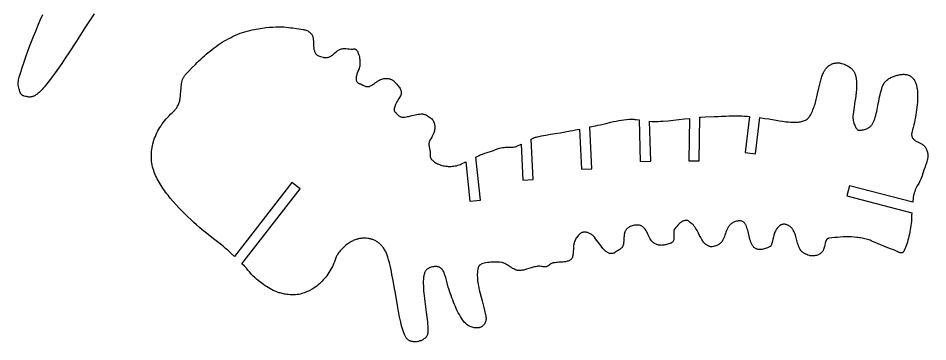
# Model space of a CAD drawing. Extents: x 0 to 377, y 0 to 143.
# Drawn here: x 130.8 to 261.8, y 1.3 to 48 of the extents above; entities that cross this region are included whole.
import ezdxf

# ---------------------------------------------------------------- set-up
doc = ezdxf.new("R2010")
doc.units = 0
doc.layers.get('0').update_dxf_attribs({"color": 1, "linetype": 'CONTINUOUS'})

msp = doc.modelspace()

# ---------------------------------------------------------------- linework, layer by layer
msp.add_lwpolyline([(141.71, 48.62), (140.39, 46.59), (139.17, 44.71), (138.06, 43), (137.54, 42.22), (137.05, 41.48), (136.58, 40.79), (136.13, 40.14), (135.7, 39.55), (135.3, 39.01), (135.11, 38.76), (134.92, 38.52), (134.74, 38.3), (134.56, 38.09), (134.39, 37.89), (134.22, 37.7), (134.06, 37.53), (133.91, 37.38), (133.79, 37.27), (133.67, 37.17), (133.56, 37.08), (133.45, 37), (133.35, 36.93), (133.24, 36.87), (133.14, 36.82), (133.05, 36.77), (132.95, 36.73), (132.86, 36.7), (132.77, 36.67), (132.69, 36.65), (132.6, 36.64), (132.52, 36.63), (132.44, 36.63), (132.37, 36.63), (132.23, 36.64), (132.09, 36.66), (131.97, 36.69), (131.86, 36.72), (131.66, 36.78), (131.58, 36.81), (131.5, 36.82), (131.47, 36.82), (131.44, 36.84), (131.4, 36.85), (131.37, 36.88), (131.33, 36.91), (131.3, 36.95), (131.23, 37.05), (131.16, 37.16), (131.09, 37.29), (131.02, 37.44), (130.96, 37.61), (130.91, 37.78), (130.86, 37.96), (130.83, 38.15), (130.8, 38.34), (130.79, 38.54), (130.79, 38.64), (130.79, 38.74), (130.8, 38.83), (130.81, 38.93), (130.83, 39.02), (130.85, 39.12), (130.94, 39.49), (131.06, 39.91), (131.2, 40.37), (131.35, 40.87), (131.53, 41.4), (131.73, 41.98), (131.95, 42.59), (132.19, 43.24), (132.44, 43.91), (132.72, 44.62), (133.01, 45.36), (133.31, 46.12), (133.64, 46.9), (133.97, 47.71), (134.33, 48.55)])
msp.add_lwpolyline([(153.19, 34.59), (153.28, 34.68), (153.37, 34.77), (153.46, 34.87), (153.54, 34.97), (153.61, 35.08), (153.68, 35.2), (153.75, 35.31), (153.81, 35.44), (153.87, 35.56), (153.92, 35.69), (153.97, 35.83), (154.01, 35.96), (154.05, 36.1), (154.08, 36.24), (154.11, 36.38), (154.13, 36.53), (154.15, 36.76), (154.17, 36.99), (154.21, 37.46), (154.24, 37.91), (154.26, 38.13), (154.28, 38.35), (154.32, 38.56), (154.35, 38.77), (154.4, 38.97), (154.46, 39.16), (154.5, 39.25), (154.54, 39.34), (154.58, 39.43), (154.63, 39.51), (154.68, 39.59), (154.73, 39.67), (154.79, 39.75), (154.85, 39.82), (155.32, 40.33), (155.8, 40.84), (156.3, 41.34), (156.55, 41.59), (156.81, 41.84), (157.07, 42.09), (157.33, 42.33), (157.6, 42.57), (157.87, 42.81), (158.14, 43.04), (158.42, 43.27), (158.71, 43.49), (158.99, 43.71), (159.28, 43.93), (159.58, 44.14), (159.88, 44.34), (160.18, 44.53), (160.49, 44.72), (160.8, 44.9), (161.11, 45.08), (161.43, 45.24), (161.76, 45.4), (162.08, 45.55), (162.41, 45.69), (162.75, 45.82), (163.09, 45.94), (163.43, 46.04), (163.78, 46.14), (164.14, 46.23), (164.46, 46.3), (164.77, 46.36), (165.07, 46.42), (165.37, 46.48), (165.65, 46.52), (165.93, 46.57), (166.2, 46.6), (166.46, 46.64), (166.96, 46.69), (167.43, 46.72), (167.87, 46.74), (168.29, 46.75), (168.68, 46.74), (169.05, 46.73), (169.39, 46.7), (169.72, 46.67), (170.02, 46.63), (170.31, 46.6), (170.84, 46.51), (171.19, 46.46), (171.52, 46.41), (171.82, 46.36), (171.96, 46.33), (172.1, 46.3), (172.23, 46.26), (172.36, 46.22), (172.48, 46.16), (172.59, 46.1), (172.7, 46.03), (172.81, 45.94), (172.9, 45.85), (173, 45.73), (173.06, 45.65), (173.11, 45.56), (173.15, 45.46), (173.19, 45.36), (173.22, 45.26), (173.24, 45.15), (173.26, 45.04), (173.28, 44.93), (173.3, 44.69), (173.31, 44.45), (173.32, 44.21), (173.33, 43.97), (173.34, 43.73), (173.36, 43.62), (173.38, 43.51), (173.4, 43.4), (173.43, 43.29), (173.46, 43.19), (173.5, 43.09), (173.55, 43), (173.6, 42.91), (173.67, 42.83), (173.74, 42.75), (173.83, 42.68), (173.92, 42.62), (174.03, 42.56), (174.15, 42.51), (174.32, 42.46), (174.49, 42.41), (174.68, 42.36), (174.77, 42.35), (174.86, 42.33), (174.96, 42.32), (175.06, 42.32), (175.15, 42.32), (175.25, 42.33), (175.34, 42.34), (175.44, 42.36), (175.53, 42.39), (175.63, 42.43), (175.73, 42.48), (175.83, 42.54), (175.92, 42.61), (176.02, 42.68), (176.21, 42.83), (176.4, 43), (176.59, 43.16), (176.68, 43.23), (176.78, 43.31), (176.88, 43.37), (176.98, 43.43), (177.09, 43.49), (177.19, 43.53), (177.32, 43.57), (177.45, 43.59), (177.57, 43.61), (177.7, 43.62), (177.83, 43.61), (177.96, 43.61), (178.21, 43.59), (178.46, 43.56), (178.7, 43.53), (178.81, 43.53), (178.92, 43.53), (179.03, 43.54), (179.13, 43.56), (179.17, 43.56), (179.22, 43.56), (179.26, 43.56), (179.3, 43.54), (179.34, 43.53), (179.38, 43.5), (179.43, 43.47), (179.47, 43.43), (179.51, 43.39), (179.54, 43.34), (179.62, 43.23), (179.69, 43.1), (179.75, 42.96), (179.81, 42.79), (179.87, 42.61), (179.91, 42.42), (179.95, 42.22), (179.98, 42.01), (179.99, 41.78), (180, 41.55), (180, 41.32), (179.99, 41.19), (179.97, 41.07), (179.94, 40.95), (179.9, 40.82), (179.86, 40.7), (179.81, 40.57), (179.71, 40.33), (179.61, 40.08), (179.57, 39.95), (179.53, 39.83), (179.49, 39.7), (179.47, 39.57), (179.45, 39.44), (179.44, 39.32), (179.44, 39.23), (179.45, 39.14), (179.47, 39.06), (179.49, 38.99), (179.52, 38.92), (179.55, 38.86), (179.59, 38.8), (179.63, 38.75), (179.68, 38.7), (179.72, 38.66), (179.77, 38.63), (179.82, 38.6), (179.87, 38.58), (179.92, 38.56), (179.96, 38.55), (180.01, 38.54), (180.06, 38.53), (180.12, 38.51), (180.19, 38.48), (180.26, 38.44), (180.41, 38.36), (180.58, 38.27), (180.67, 38.23), (180.76, 38.19), (180.85, 38.16), (180.95, 38.14), (181.05, 38.13), (181.15, 38.13), (181.25, 38.14), (181.31, 38.15), (181.36, 38.17), (181.44, 38.2), (181.53, 38.24), (181.61, 38.28), (181.69, 38.33), (181.86, 38.44), (182.03, 38.56), (182.19, 38.68), (182.36, 38.8), (182.54, 38.92), (182.63, 38.97), (182.72, 39.02), (182.86, 39.09), (183.01, 39.15), (183.16, 39.21), (183.31, 39.25), (183.45, 39.29), (183.6, 39.31), (183.75, 39.32), (183.9, 39.32), (184.05, 39.31), (184.19, 39.28), (184.27, 39.26), (184.34, 39.24), (184.41, 39.21), (184.48, 39.18), (184.55, 39.14), (184.63, 39.1), (184.7, 39.06), (184.77, 39.01), (184.84, 38.96), (184.91, 38.9), (184.97, 38.84), (185.04, 38.77), (185.23, 38.58), (185.32, 38.47), (185.42, 38.36), (185.52, 38.24), (185.61, 38.12), (185.69, 37.99), (185.77, 37.86), (185.83, 37.73), (185.89, 37.6), (185.91, 37.53), (185.92, 37.46), (185.94, 37.4), (185.95, 37.33), (185.95, 37.26), (185.95, 37.19), (185.94, 37.12), (185.93, 37.06), (185.91, 36.99), (185.89, 36.92), (185.86, 36.85), (185.82, 36.79), (185.61, 36.44), (185.41, 36.09), (185.31, 35.92), (185.21, 35.74), (185.13, 35.58), (185.06, 35.42), (185, 35.26), (184.95, 35.12), (184.92, 34.98), (184.91, 34.91), (184.9, 34.85), (184.9, 34.79), (184.91, 34.73), (184.92, 34.68), (184.94, 34.63), (184.96, 34.58), (184.99, 34.54), (185.03, 34.5), (185.07, 34.46), (185.15, 34.39), (185.22, 34.32), (185.37, 34.17), (185.44, 34.09), (185.51, 34.01), (185.58, 33.94), (185.67, 33.88), (185.72, 33.84), (185.79, 33.81), (185.86, 33.78), (185.93, 33.76), (186.01, 33.75), (186.09, 33.74), (186.17, 33.73), (186.25, 33.73), (186.44, 33.75), (186.63, 33.77), (186.83, 33.81), (187.04, 33.85), (187.48, 33.95), (187.93, 34.06), (188.16, 34.11), (188.38, 34.15), (188.61, 34.18), (188.83, 34.19), (188.93, 34.19), (189.02, 34.19), (189.12, 34.17), (189.21, 34.15), (189.3, 34.13), (189.39, 34.1), (189.48, 34.06), (189.56, 34.02), (189.72, 33.94), (189.88, 33.84), (190.03, 33.75), (190.16, 33.65), (190.27, 33.56), (190.36, 33.47), (190.45, 33.37), (190.52, 33.26), (190.59, 33.14), (190.64, 33.02), (190.69, 32.89), (190.72, 32.75), (190.75, 32.62), (190.77, 32.48), (190.77, 32.33), (190.77, 32.19), (190.76, 32.04), (190.74, 31.89), (190.71, 31.75), (190.67, 31.6), (190.64, 31.49), (190.6, 31.38), (190.55, 31.27), (190.5, 31.17), (190.39, 30.97), (190.28, 30.77), (190.18, 30.6), (190.08, 30.43), (190.01, 30.28), (189.98, 30.22), (189.96, 30.15), (189.94, 30.04), (189.93, 29.92), (189.92, 29.8), (189.93, 29.68), (189.94, 29.56), (189.96, 29.44), (190, 29.2), (190.05, 28.96), (190.1, 28.72), (190.11, 28.6), (190.12, 28.47), (190.12, 28.35), (190.12, 28.23), (190.12, 28.18), (190.12, 28.12), (190.12, 28.07), (190.13, 28.01), (190.16, 27.91), (190.21, 27.8), (190.26, 27.7), (190.34, 27.6), (190.42, 27.51), (190.52, 27.42), (190.62, 27.33), (190.74, 27.24), (190.87, 27.16), (191, 27.08), (191.15, 27.01), (191.3, 26.95), (191.46, 26.89), (191.63, 26.83), (191.8, 26.78), (191.98, 26.74), (192.16, 26.7), (192.34, 26.68), (192.53, 26.65), (192.72, 26.64), (192.92, 26.64), (193.11, 26.64), (193.31, 26.65), (193.5, 26.67), (193.7, 26.7), (193.89, 26.74), (194.08, 26.79), (194.27, 26.85), (194.45, 26.92), (194.63, 27), (195.24, 27.29), (195.83, 21.63), (197.33, 21.79), (196.68, 27.99), (196.97, 28.13), (197.14, 28.21), (197.3, 28.28), (197.47, 28.35), (197.64, 28.41), (197.96, 28.53), (198.29, 28.64), (198.92, 28.84), (199.23, 28.95), (199.53, 29.07), (199.66, 29.12), (199.79, 29.16), (199.92, 29.2), (200.04, 29.24), (200.29, 29.3), (200.52, 29.34), (200.75, 29.37), (200.97, 29.39), (201.18, 29.4), (201.38, 29.41), (201.75, 29.42), (201.92, 29.42), (202.08, 29.43), (202.23, 29.45), (202.36, 29.47), (202.49, 29.5), (202.55, 29.52), (202.6, 29.55), (203.2, 29.84), (203.46, 24.66), (204.96, 24.74), (204.67, 30.57), (205.03, 30.75), (205.1, 30.78), (205.16, 30.81), (205.27, 30.84), (205.38, 30.86), (205.52, 30.89), (205.82, 30.96), (206.13, 31.03), (206.44, 31.09), (206.76, 31.15), (207.42, 31.27), (208.1, 31.38), (208.81, 31.49), (209.53, 31.61), (210.28, 31.74), (210.66, 31.81), (211.04, 31.89), (211.6, 32.01), (211.89, 26.22), (213.39, 26.29), (213.09, 32.32), (213.89, 32.49), (214.26, 32.57), (214.63, 32.65), (215.38, 32.83), (216.14, 33.01), (216.52, 33.09), (216.89, 33.17), (217.27, 33.24), (217.64, 33.3), (218, 33.35), (218.37, 33.39), (218.72, 33.42), (218.9, 33.42), (219.07, 33.43), (219.25, 33.42), (219.42, 33.42), (219.59, 33.41), (219.75, 33.39), (220.18, 33.34), (220.35, 27.33), (221.86, 27.38), (221.69, 33.16), (221.7, 33.16), (222.01, 33.13), (222.18, 33.11), (222.4, 33.11), (222.66, 33.11), (222.95, 33.12), (223.26, 33.14), (223.61, 33.16), (224.35, 33.22), (225.13, 33.3), (225.93, 33.38), (226.71, 33.47), (227.43, 33.55), (227.34, 27.44), (228.84, 27.42), (228.94, 33.73), (229.07, 33.75), (229.68, 33.77), (231.01, 33.82), (231.57, 33.85), (232.01, 33.87), (232.74, 33.9), (233.18, 33.91), (233.64, 33.93), (234.1, 33.93), (234.56, 33.93), (234.96, 33.92), (235.35, 33.9), (235.73, 33.88), (236.09, 33.85), (235.44, 28.63), (236.93, 28.44), (237.58, 33.67), (238, 33.61), (238.3, 33.56), (238.87, 33.47), (240.18, 33.25), (240.41, 33.22), (240.83, 33.15), (241.09, 33.11), (241.38, 33.07), (241.68, 33.04), (241.99, 33.01), (242.31, 33), (242.48, 33), (242.64, 33), (242.8, 33), (242.96, 33.01), (243.12, 33.03), (243.28, 33.05), (243.43, 33.07), (243.58, 33.1), (243.73, 33.14), (243.87, 33.19), (244, 33.24), (244.13, 33.3), (244.25, 33.37), (244.37, 33.44), (244.47, 33.53), (244.57, 33.62), (244.66, 33.73), (244.74, 33.84), (244.85, 34.03), (244.95, 34.22), (245.05, 34.41), (245.14, 34.61), (245.22, 34.81), (245.3, 35.01), (245.38, 35.21), (245.45, 35.42), (245.52, 35.63), (245.58, 35.84), (245.69, 36.26), (245.8, 36.68), (245.89, 37.09), (246.07, 37.91), (246.15, 38.31), (246.24, 38.69), (246.34, 39.06), (246.39, 39.24), (246.44, 39.41), (246.49, 39.58), (246.55, 39.74), (246.61, 39.9), (246.68, 40.05), (246.73, 40.16), (246.79, 40.27), (246.85, 40.37), (246.91, 40.47), (246.97, 40.57), (247.04, 40.66), (247.11, 40.74), (247.18, 40.83), (247.25, 40.9), (247.33, 40.98), (247.4, 41.05), (247.48, 41.11), (247.56, 41.18), (247.65, 41.23), (247.73, 41.28), (247.82, 41.33), (247.9, 41.38), (247.99, 41.42), (248.08, 41.45), (248.17, 41.48), (248.27, 41.51), (248.36, 41.53), (248.46, 41.54), (248.55, 41.56), (248.65, 41.56), (248.75, 41.57), (248.85, 41.57), (248.95, 41.56), (249.05, 41.55), (249.15, 41.53), (249.25, 41.51), (249.35, 41.49), (249.55, 41.43), (249.74, 41.36), (249.93, 41.28), (250.11, 41.2), (250.28, 41.1), (250.44, 41), (250.59, 40.89), (250.74, 40.76), (250.8, 40.7), (250.87, 40.63), (250.93, 40.56), (250.99, 40.48), (251.04, 40.41), (251.09, 40.33), (251.14, 40.25), (251.19, 40.16), (251.23, 40.07), (251.27, 39.98), (251.31, 39.89), (251.34, 39.79), (251.37, 39.69), (251.39, 39.59), (251.41, 39.49), (251.43, 39.38), (251.46, 39.18), (251.48, 38.98), (251.49, 38.78), (251.49, 38.57), (251.49, 38.36), (251.49, 38.15), (251.48, 37.94), (251.47, 37.72), (251.43, 37.29), (251.39, 36.86), (251.33, 36.43), (251.27, 36.01), (251.14, 35.21), (251.09, 34.84), (251.04, 34.49), (251, 34.17), (250.98, 33.89), (250.97, 33.76), (250.97, 33.64), (250.98, 33.53), (250.99, 33.43), (251.02, 33.23), (251.07, 33.04), (251.12, 32.87), (251.17, 32.71), (251.23, 32.57), (251.29, 32.44), (251.35, 32.32), (251.41, 32.21), (251.47, 32.12), (251.53, 32.04), (251.59, 31.98), (251.64, 31.93), (251.69, 31.89), (251.73, 31.86), (251.76, 31.85), (251.78, 31.84), (251.88, 31.85), (252.07, 31.86), (252.19, 31.87), (252.33, 31.89), (252.48, 31.91), (252.63, 31.95), (252.79, 32), (252.96, 32.06), (253.04, 32.1), (253.12, 32.14), (253.2, 32.18), (253.29, 32.24), (253.36, 32.29), (253.44, 32.35), (253.52, 32.42), (253.59, 32.49), (253.66, 32.57), (253.73, 32.66), (253.79, 32.75), (253.85, 32.85), (253.9, 32.94), (253.95, 33.04), (254, 33.15), (254.04, 33.26), (254.13, 33.49), (254.2, 33.73), (254.27, 33.99), (254.34, 34.26), (254.4, 34.54), (254.46, 34.83), (254.57, 35.43), (254.69, 36.04), (254.75, 36.34), (254.82, 36.65), (254.89, 36.95), (254.96, 37.25), (255.04, 37.53), (255.12, 37.8), (255.16, 37.94), (255.2, 38.07), (255.25, 38.2), (255.3, 38.32), (255.36, 38.44), (255.42, 38.56), (255.49, 38.67), (255.57, 38.78), (255.66, 38.89), (255.76, 38.99), (255.87, 39.08), (255.99, 39.17), (256.1, 39.24), (256.21, 39.31), (256.33, 39.37), (256.44, 39.44), (256.56, 39.49), (256.68, 39.55), (256.81, 39.6), (256.94, 39.65), (257.07, 39.7), (257.2, 39.74), (257.34, 39.77), (257.48, 39.81), (257.62, 39.84), (257.76, 39.86), (257.91, 39.88), (258.06, 39.9), (258.2, 39.91), (258.34, 39.91), (258.47, 39.9), (258.59, 39.89), (258.71, 39.87), (258.83, 39.84), (258.94, 39.81), (259.04, 39.77), (259.14, 39.72), (259.23, 39.67), (259.32, 39.61), (259.41, 39.55), (259.49, 39.47), (259.57, 39.4), (259.64, 39.32), (259.71, 39.23), (259.77, 39.14), (259.83, 39.04), (259.89, 38.94), (259.94, 38.83), (259.99, 38.71), (260.03, 38.6), (260.07, 38.48), (260.11, 38.35), (260.14, 38.22), (260.17, 38.09), (260.2, 37.95), (260.22, 37.81), (260.26, 37.52), (260.28, 37.21), (260.29, 36.9), (260.29, 36.57), (260.28, 36.23), (260.26, 35.89), (260.23, 35.53), (260.19, 35.18), (260.15, 34.81), (260.1, 34.45), (260.04, 34.08), (259.97, 33.71), (259.9, 33.34), (259.82, 32.97), (259.74, 32.61), (259.66, 32.25), (259.57, 31.89), (259.48, 31.54), (259.45, 31.41), (259.43, 31.29), (259.43, 31.17), (259.44, 31.07), (259.46, 30.97), (259.49, 30.88), (259.52, 30.79), (259.57, 30.72), (259.63, 30.64), (259.69, 30.57), (259.76, 30.51), (259.83, 30.45), (259.91, 30.39), (260, 30.34), (260.18, 30.23), (260.37, 30.13), (260.57, 30.03), (260.76, 29.93), (260.86, 29.88), (260.95, 29.82), (261.04, 29.76), (261.13, 29.69), (261.21, 29.62), (261.29, 29.55), (261.36, 29.47), (261.42, 29.38), (261.48, 29.29), (261.53, 29.19), (261.59, 29.06), (261.63, 28.94), (261.67, 28.82), (261.7, 28.69), (261.73, 28.57), (261.74, 28.46), (261.75, 28.34), (261.76, 28.22), (261.76, 28.11), (261.75, 27.99), (261.74, 27.88), (261.72, 27.77), (261.7, 27.66), (261.68, 27.55), (261.62, 27.33), (261.55, 27.11), (261.48, 26.89), (261.31, 26.45), (261.23, 26.22), (261.15, 26), (261.07, 25.77), (261, 25.53), (260.97, 25.4), (260.93, 25.27), (260.85, 25.03), (260.76, 24.8), (260.66, 24.59), (260.56, 24.39), (260.45, 24.19), (260.24, 23.81), (260.14, 23.63), (260.05, 23.44), (259.95, 23.24), (259.87, 23.04), (259.8, 22.83), (259.77, 22.72), (259.74, 22.6), (259.71, 22.48), (259.69, 22.36), (259.67, 22.24), (259.66, 22.11), (259.6, 21.48), (250.5, 23.83), (250.12, 22.37), (259.46, 19.96), (259.42, 19.53), (259.41, 19.35), (259.41, 19.12), (259.4, 18.88), (259.4, 18.78), (259.39, 18.69), (259.31, 18.1), (259.21, 17.5), (259.16, 17.2), (259.1, 16.89), (259.04, 16.59), (258.97, 16.29), (258.9, 16), (258.82, 15.72), (258.74, 15.45), (258.66, 15.2), (258.56, 14.95), (258.46, 14.73), (258.36, 14.52), (258.3, 14.42), (258.24, 14.33), (258.22, 14.3), (258.19, 14.27), (258.16, 14.24), (258.13, 14.22), (258.1, 14.2), (258.07, 14.18), (258.01, 14.17), (257.93, 14.16), (257.86, 14.17), (257.78, 14.18), (257.7, 14.21), (257.62, 14.24), (257.53, 14.28), (257.34, 14.37), (257.15, 14.46), (257.05, 14.5), (256.95, 14.54), (256.23, 14.82), (255.44, 15.14), (254.62, 15.48), (254.2, 15.65), (253.79, 15.83), (253.62, 15.91), (253.44, 15.98), (253.26, 16.04), (253.07, 16.1), (252.89, 16.15), (252.7, 16.2), (252.51, 16.25), (252.32, 16.29), (252.13, 16.32), (251.94, 16.35), (251.74, 16.38), (251.55, 16.4), (251.15, 16.44), (250.75, 16.46), (250.35, 16.47), (249.95, 16.47), (249.55, 16.46), (249.15, 16.43), (248.75, 16.4), (248.35, 16.37), (247.96, 16.33), (247.57, 16.28), (247.5, 16.27), (247.44, 16.25), (247.38, 16.23), (247.33, 16.2), (247.28, 16.17), (247.24, 16.13), (247.2, 16.09), (247.16, 16.04), (247.13, 15.99), (247.1, 15.94), (247.05, 15.82), (247.01, 15.69), (246.98, 15.55), (246.91, 15.26), (246.88, 15.11), (246.84, 14.95), (246.79, 14.8), (246.74, 14.65), (246.7, 14.58), (246.67, 14.51), (246.63, 14.44), (246.58, 14.37), (246.53, 14.31), (246.48, 14.25), (246.43, 14.2), (246.37, 14.15), (246.31, 14.1), (246.25, 14.05), (246.13, 13.97), (246, 13.91), (245.86, 13.85), (245.72, 13.81), (245.58, 13.78), (245.44, 13.75), (245.31, 13.74), (245.18, 13.73), (245.05, 13.73), (244.94, 13.74), (244.84, 13.75), (244.74, 13.77), (244.67, 13.79), (244.5, 13.86), (244.33, 13.92), (244.16, 14), (244, 14.08), (243.93, 14.12), (243.85, 14.17), (243.78, 14.22), (243.71, 14.27), (243.65, 14.33), (243.59, 14.39), (243.53, 14.45), (243.48, 14.52), (243.38, 14.68), (243.29, 14.85), (243.21, 15.02), (243.14, 15.2), (243.07, 15.39), (243.01, 15.58), (242.9, 15.96), (242.8, 16.34), (242.69, 16.71), (242.64, 16.88), (242.58, 17.05), (242.51, 17.21), (242.44, 17.36), (242.37, 17.48), (242.29, 17.59), (242.21, 17.69), (242.12, 17.79), (242.03, 17.87), (241.94, 17.95), (241.85, 18.02), (241.75, 18.08), (241.65, 18.14), (241.56, 18.18), (241.46, 18.22), (241.37, 18.25), (241.28, 18.27), (241.19, 18.29), (241.11, 18.29), (241.03, 18.29), (240.95, 18.29), (240.88, 18.28), (240.81, 18.26), (240.74, 18.24), (240.68, 18.22), (240.62, 18.2), (240.56, 18.17), (240.5, 18.14), (240.39, 18.07), (240.29, 17.98), (240.19, 17.89), (240.1, 17.78), (240.02, 17.67), (239.95, 17.55), (239.88, 17.42), (239.81, 17.29), (239.75, 17.15), (239.7, 17.01), (239.65, 16.87), (239.61, 16.73), (239.52, 16.44), (239.45, 16.16), (239.33, 15.66), (239.27, 15.44), (239.25, 15.35), (239.22, 15.27), (239.18, 15.2), (239.15, 15.15), (239.11, 15.11), (239.08, 15.08), (238.88, 14.99), (238.69, 14.91), (238.51, 14.84), (238.34, 14.78), (238.19, 14.73), (238.05, 14.7), (237.91, 14.67), (237.78, 14.66), (237.65, 14.65), (237.54, 14.65), (237.43, 14.65), (237.32, 14.67), (237.22, 14.69), (237.13, 14.72), (237.04, 14.76), (236.96, 14.8), (236.88, 14.85), (236.8, 14.9), (236.73, 14.96), (236.67, 15.03), (236.61, 15.1), (236.55, 15.17), (236.5, 15.25), (236.45, 15.34), (236.4, 15.42), (236.36, 15.51), (236.28, 15.71), (236.21, 15.91), (236.14, 16.12), (236.09, 16.34), (236.03, 16.56), (235.93, 17.01), (235.88, 17.23), (235.83, 17.44), (235.77, 17.65), (235.71, 17.84), (235.64, 18.03), (235.6, 18.12), (235.55, 18.2), (235.51, 18.28), (235.46, 18.35), (235.41, 18.42), (235.35, 18.49), (235.3, 18.55), (235.23, 18.6), (235.17, 18.65), (235.1, 18.69), (235.02, 18.72), (234.94, 18.75), (234.85, 18.77), (234.76, 18.79), (234.67, 18.79), (234.57, 18.79), (234.46, 18.78), (234.34, 18.76), (234.2, 18.73), (234.06, 18.69), (233.93, 18.64), (233.81, 18.59), (233.69, 18.53), (233.59, 18.47), (233.49, 18.4), (233.4, 18.32), (233.31, 18.24), (233.24, 18.16), (233.16, 18.07), (233.09, 17.98), (233.03, 17.89), (232.97, 17.79), (232.92, 17.69), (232.87, 17.59), (232.77, 17.38), (232.69, 17.17), (232.62, 16.96), (232.54, 16.74), (232.47, 16.53), (232.39, 16.33), (232.31, 16.14), (232.26, 16.04), (232.21, 15.95), (232.14, 15.83), (232.05, 15.72), (231.96, 15.62), (231.87, 15.53), (231.77, 15.45), (231.67, 15.38), (231.57, 15.32), (231.46, 15.27), (231.36, 15.22), (231.26, 15.18), (231.16, 15.15), (231.06, 15.12), (230.88, 15.08), (230.72, 15.05), (230.68, 15.04), (230.63, 15.04), (230.57, 15.05), (230.51, 15.05), (230.45, 15.06), (230.38, 15.08), (230.3, 15.1), (230.23, 15.13), (230.14, 15.17), (230.06, 15.21), (229.98, 15.26), (229.89, 15.32), (229.8, 15.39), (229.71, 15.46), (229.62, 15.54), (229.54, 15.64), (229.45, 15.73), (229.38, 15.84), (229.3, 15.96), (229.22, 16.09), (229.06, 16.38), (228.9, 16.69), (228.73, 17.03), (228.54, 17.38), (228.43, 17.55), (228.33, 17.73), (228.21, 17.91), (228.09, 18.09), (228.02, 18.17), (227.95, 18.25), (227.87, 18.31), (227.79, 18.38), (227.6, 18.52), (227.5, 18.61), (227.4, 18.7), (227.36, 18.74), (227.31, 18.77), (227.27, 18.8), (227.22, 18.82), (227.17, 18.84), (227.11, 18.85), (227.06, 18.86), (227, 18.86), (226.94, 18.86), (226.88, 18.86), (226.82, 18.85), (226.75, 18.83), (226.69, 18.81), (226.62, 18.79), (226.48, 18.73), (226.34, 18.65), (226.19, 18.55), (226.05, 18.44), (225.9, 18.31), (225.75, 18.16), (225.6, 17.99), (225.46, 17.81), (225.31, 17.62), (225.28, 17.57), (225.26, 17.53), (225.22, 17.43), (225.19, 17.33), (225.18, 17.22), (225.17, 17.11), (225.17, 16.99), (225.18, 16.75), (225.19, 16.51), (225.19, 16.39), (225.19, 16.27), (225.18, 16.16), (225.17, 16.05), (225.14, 15.94), (225.1, 15.85), (225.07, 15.79), (225.03, 15.74), (224.98, 15.7), (224.92, 15.66), (224.86, 15.62), (224.79, 15.59), (224.72, 15.56), (224.64, 15.53), (224.48, 15.48), (224.31, 15.44), (224.15, 15.4), (224, 15.35), (223.88, 15.32), (223.76, 15.29), (223.64, 15.27), (223.52, 15.26), (223.39, 15.25), (223.26, 15.26), (223.13, 15.27), (223, 15.29), (222.88, 15.32), (222.75, 15.36), (222.63, 15.41), (222.51, 15.47), (222.39, 15.54), (222.28, 15.62), (222.17, 15.71), (222.07, 15.81), (221.97, 15.92), (221.88, 16.05), (221.8, 16.18), (221.72, 16.31), (221.65, 16.46), (221.57, 16.6), (221.43, 16.89), (221.29, 17.18), (221.22, 17.32), (221.15, 17.45), (221.07, 17.57), (220.98, 17.68), (220.89, 17.79), (220.79, 17.88), (220.69, 17.95), (220.59, 18.02), (220.48, 18.07), (220.38, 18.11), (220.27, 18.14), (220.15, 18.16), (220.04, 18.17), (219.93, 18.18), (219.83, 18.18), (219.72, 18.18), (219.62, 18.17), (219.52, 18.15), (219.35, 18.12), (219.2, 18.08), (219.05, 18.03), (218.9, 17.96), (218.82, 17.92), (218.74, 17.88), (218.67, 17.83), (218.6, 17.78), (218.52, 17.72), (218.46, 17.66), (218.39, 17.6), (218.33, 17.53), (218.28, 17.45), (218.23, 17.37), (218.18, 17.29), (218.15, 17.2), (218.11, 17.08), (218.08, 16.95), (218.05, 16.82), (218.03, 16.68), (218.02, 16.54), (218.01, 16.4), (217.99, 16.12), (217.97, 15.83), (217.96, 15.69), (217.94, 15.56), (217.92, 15.42), (217.89, 15.29), (217.85, 15.17), (217.8, 15.05), (217.77, 14.99), (217.73, 14.93), (217.68, 14.88), (217.63, 14.83), (217.58, 14.79), (217.52, 14.74), (217.4, 14.67), (217.16, 14.53), (217.05, 14.47), (217, 14.43), (216.95, 14.4), (216.83, 14.3), (216.71, 14.22), (216.6, 14.15), (216.48, 14.11), (216.37, 14.07), (216.26, 14.06), (216.15, 14.06), (216.04, 14.07), (215.93, 14.09), (215.83, 14.13), (215.73, 14.18), (215.62, 14.23), (215.52, 14.3), (215.42, 14.38), (215.32, 14.46), (215.23, 14.55), (215.13, 14.65), (215.03, 14.76), (214.84, 14.98), (214.66, 15.22), (214.47, 15.47), (214.11, 15.97), (213.93, 16.21), (213.75, 16.43), (213.66, 16.53), (213.56, 16.62), (213.47, 16.71), (213.37, 16.78), (213.27, 16.85), (213.16, 16.92), (213.06, 16.97), (212.96, 17.02), (212.85, 17.06), (212.75, 17.09), (212.65, 17.12), (212.55, 17.14), (212.45, 17.15), (212.36, 17.16), (212.27, 17.16), (212.18, 17.15), (212.13, 17.14), (212.07, 17.13), (211.96, 17.09), (211.85, 17.04), (211.74, 16.97), (211.64, 16.9), (211.54, 16.81), (211.44, 16.71), (211.35, 16.6), (211.26, 16.48), (211.18, 16.36), (211.1, 16.23), (211.03, 16.09), (210.97, 15.94), (210.91, 15.79), (210.85, 15.64), (210.81, 15.48), (210.78, 15.35), (210.76, 15.22), (210.74, 15.09), (210.73, 14.96), (210.72, 14.68), (210.71, 14.42), (210.7, 14.15), (210.69, 14.02), (210.67, 13.9), (210.65, 13.77), (210.62, 13.65), (210.58, 13.54), (210.54, 13.43), (210.5, 13.36), (210.46, 13.3), (210.41, 13.24), (210.35, 13.19), (210.29, 13.15), (210.23, 13.11), (210.17, 13.07), (210.1, 13.04), (209.96, 12.99), (209.83, 12.96), (209.58, 12.9), (209.4, 12.87), (209.21, 12.84), (209.02, 12.83), (208.83, 12.82), (208.64, 12.81), (208.45, 12.8), (208.26, 12.78), (208.07, 12.75), (208.03, 12.74), (207.98, 12.74), (207.89, 12.74), (207.8, 12.74), (207.76, 12.73), (207.72, 12.71), (207.59, 12.65), (207.47, 12.57), (207.24, 12.4), (207.13, 12.32), (207.02, 12.25), (206.96, 12.23), (206.91, 12.2), (206.86, 12.18), (206.8, 12.17), (206.73, 12.16), (206.66, 12.16), (206.58, 12.16), (206.51, 12.16), (206.36, 12.18), (206.21, 12.2), (206.07, 12.22), (205.92, 12.24), (205.84, 12.25), (205.76, 12.25), (205.69, 12.25), (205.61, 12.24), (205.45, 12.21), (205.28, 12.18), (205.12, 12.14), (204.96, 12.1), (204.63, 12), (204.31, 11.9), (204, 11.81), (203.84, 11.76), (203.68, 11.72), (203.53, 11.69), (203.37, 11.66), (203.22, 11.64), (203.07, 11.62), (202.97, 11.62), (202.87, 11.62), (202.78, 11.63), (202.68, 11.65), (202.59, 11.67), (202.5, 11.7), (202.41, 11.73), (202.32, 11.77), (202.15, 11.85), (201.97, 11.94), (201.81, 12.04), (201.64, 12.15), (201.33, 12.36), (201.17, 12.46), (201.02, 12.55), (200.87, 12.64), (200.72, 12.7), (200.64, 12.73), (200.57, 12.75), (200.49, 12.77), (200.42, 12.78), (200.08, 12.81), (199.75, 12.83), (199.43, 12.84), (199.13, 12.84), (198.85, 12.83), (198.58, 12.8), (198.34, 12.77), (198.11, 12.73), (197.9, 12.69), (197.71, 12.63), (197.55, 12.57), (197.47, 12.53), (197.4, 12.5), (197.34, 12.46), (197.28, 12.42), (197.23, 12.38), (197.18, 12.33), (197.14, 12.29), (197.11, 12.25), (197.08, 12.2), (197.06, 12.15), (197.03, 12.06), (197, 11.96), (196.98, 11.87), (196.96, 11.77), (196.92, 11.56), (196.9, 11.34), (196.89, 11.12), (196.89, 10.88), (196.9, 10.65), (196.92, 10.4), (196.94, 10.15), (196.98, 9.9), (197.02, 9.64), (197.07, 9.38), (197.12, 9.11), (197.18, 8.85), (197.3, 8.32), (197.43, 7.8), (197.57, 7.28), (197.84, 6.31), (197.95, 5.86), (198.04, 5.45), (198.08, 5.27), (198.11, 5.09), (198.14, 4.92), (198.15, 4.77), (198.15, 4.69), (198.15, 4.62), (198.14, 4.49), (198.12, 4.36), (198.08, 4.23), (198.03, 4.12), (197.97, 4.01), (197.91, 3.91), (197.83, 3.81), (197.76, 3.73), (197.67, 3.65), (197.59, 3.58), (197.5, 3.52), (197.41, 3.47), (197.32, 3.43), (197.23, 3.4), (197.14, 3.38), (197.01, 3.36), (196.88, 3.35), (196.74, 3.35), (196.6, 3.35), (196.45, 3.37), (196.31, 3.4), (196.16, 3.44), (196.02, 3.49), (195.87, 3.55), (195.73, 3.62), (195.59, 3.7), (195.45, 3.8), (195.32, 3.9), (195.19, 4.02), (195.06, 4.15), (194.94, 4.3), (194.78, 4.52), (194.62, 4.75), (194.46, 5), (194.31, 5.27), (194.16, 5.54), (194.01, 5.83), (193.87, 6.13), (193.73, 6.43), (193.6, 6.75), (193.47, 7.06), (193.35, 7.38), (193.22, 7.71), (193.11, 8.04), (193, 8.36), (192.78, 9.01), (192.72, 9.22), (192.66, 9.43), (192.55, 9.83), (192.45, 10.23), (192.35, 10.6), (192.3, 10.78), (192.24, 10.96), (192.18, 11.12), (192.12, 11.28), (192.05, 11.43), (191.98, 11.56), (191.9, 11.69), (191.82, 11.8), (191.76, 11.87), (191.7, 11.92), (191.64, 11.97), (191.58, 12.02), (191.51, 12.06), (191.45, 12.09), (191.38, 12.12), (191.31, 12.15), (191.24, 12.17), (191.17, 12.18), (191.09, 12.19), (191.02, 12.2), (190.87, 12.21), (190.72, 12.2), (190.57, 12.18), (190.42, 12.14), (190.27, 12.1), (190.13, 12.05), (190, 12), (189.88, 11.94), (189.76, 11.88), (189.66, 11.81), (189.6, 11.76), (189.53, 11.7), (189.48, 11.63), (189.43, 11.55), (189.38, 11.47), (189.34, 11.38), (189.3, 11.28), (189.27, 11.17), (189.24, 11.06), (189.21, 10.94), (189.19, 10.81), (189.17, 10.68), (189.15, 10.54), (189.14, 10.39), (189.12, 10.09), (189.12, 9.77), (189.13, 9.43), (189.14, 9.08), (189.17, 8.71), (189.2, 8.34), (189.24, 7.96), (189.28, 7.57), (189.33, 7.18), (189.43, 6.4), (189.53, 5.64), (189.63, 4.9), (189.71, 4.22), (189.74, 3.91), (189.76, 3.61), (189.78, 3.33), (189.79, 3.08), (189.79, 2.85), (189.77, 2.66), (189.76, 2.57), (189.74, 2.49), (189.73, 2.42), (189.7, 2.35), (189.66, 2.27), (189.62, 2.19), (189.57, 2.11), (189.51, 2.03), (189.44, 1.96), (189.37, 1.89), (189.29, 1.82), (189.21, 1.76), (189.12, 1.7), (189.03, 1.65), (188.94, 1.6), (188.84, 1.55), (188.74, 1.51), (188.64, 1.47), (188.53, 1.44), (188.42, 1.41), (188.32, 1.39), (188.21, 1.37), (188.1, 1.36), (187.99, 1.35), (187.88, 1.35), (187.77, 1.35), (187.66, 1.36), (187.56, 1.38), (187.45, 1.4), (187.35, 1.43), (187.25, 1.46), (187.16, 1.5), (187.07, 1.55), (186.98, 1.61), (186.89, 1.67), (186.82, 1.74), (186.76, 1.8), (186.7, 1.87), (186.65, 1.94), (186.6, 2.02), (186.55, 2.11), (186.49, 2.21), (186.4, 2.42), (186.3, 2.66), (186.21, 2.92), (186.12, 3.21), (186.03, 3.51), (185.95, 3.84), (185.87, 4.19), (185.79, 4.55), (185.71, 4.93), (185.55, 5.74), (185.4, 6.58), (185.1, 8.36), (184.94, 9.27), (184.78, 10.17), (184.61, 11.06), (184.52, 11.5), (184.43, 11.93), (184.33, 12.35), (184.24, 12.75), (184.13, 13.15), (184.03, 13.53), (183.98, 13.68), (183.93, 13.84), (183.87, 13.98), (183.81, 14.13), (183.75, 14.27), (183.68, 14.4), (183.62, 14.53), (183.55, 14.65), (183.47, 14.77), (183.39, 14.88), (183.31, 14.99), (183.23, 15.1), (183.15, 15.2), (183.06, 15.29), (182.97, 15.38), (182.88, 15.47), (182.78, 15.55), (182.69, 15.63), (182.59, 15.7), (182.49, 15.77), (182.38, 15.83), (182.28, 15.89), (182.17, 15.94), (182.06, 15.99), (181.95, 16.04), (181.84, 16.08), (181.73, 16.12), (181.61, 16.15), (181.5, 16.18), (181.38, 16.21), (181.26, 16.23), (181.14, 16.25), (180.91, 16.27), (180.67, 16.28), (180.55, 16.28), (180.43, 16.28), (180.31, 16.27), (180.19, 16.26), (180.06, 16.24), (179.94, 16.22), (179.81, 16.19), (179.68, 16.16), (179.56, 16.13), (179.43, 16.09), (179.3, 16.04), (179.17, 15.99), (179.04, 15.93), (178.91, 15.87), (178.78, 15.8), (178.64, 15.73), (178.51, 15.65), (178.38, 15.56), (178.24, 15.47), (178.11, 15.37), (177.97, 15.26), (177.84, 15.15), (177.7, 15.03), (177.57, 14.9), (177.43, 14.77), (177.3, 14.63), (177.16, 14.48), (177.03, 14.32), (176.92, 14.19), (176.83, 14.05), (176.74, 13.91), (176.66, 13.77), (176.59, 13.62), (176.53, 13.47), (176.47, 13.33), (176.41, 13.18), (176.31, 12.89), (176.21, 12.6), (176.15, 12.46), (176.09, 12.32), (176.03, 12.19), (175.96, 12.06), (175.82, 11.81), (175.67, 11.56), (175.52, 11.33), (175.37, 11.1), (175.22, 10.88), (175.06, 10.67), (174.89, 10.46), (174.72, 10.26), (174.55, 10.07), (174.36, 9.88), (174.17, 9.71), (173.98, 9.54), (173.77, 9.38), (173.56, 9.23), (173.34, 9.08), (173.11, 8.94), (172.76, 8.76), (172.58, 8.67), (172.4, 8.58), (172.21, 8.5), (172.02, 8.42), (171.82, 8.35), (171.61, 8.29), (171.4, 8.23), (171.18, 8.19), (170.95, 8.15), (170.71, 8.12), (170.46, 8.11), (170.2, 8.11), (169.94, 8.12), (169.66, 8.15), (169.48, 8.17), (169.3, 8.2), (169.13, 8.23), (168.97, 8.26), (168.8, 8.3), (168.64, 8.34), (168.49, 8.39), (168.34, 8.43), (168.05, 8.53), (167.77, 8.64), (167.5, 8.76), (167.25, 8.89), (167.01, 9.02), (166.78, 9.16), (166.55, 9.3), (166.34, 9.44), (166.13, 9.59), (165.93, 9.74), (165.54, 10.02), (165.32, 10.19), (165.12, 10.36), (164.94, 10.51), (164.79, 10.65), (164.64, 10.8), (164.51, 10.93), (164.4, 11.06), (164.29, 11.19), (164.08, 11.44), (163.87, 11.7), (163.76, 11.83), (163.64, 11.96), (163.52, 12.09), (163.38, 12.24), (163.01, 12.59), (171.38, 23.4), (170.19, 24.32), (161.93, 13.65), (161.92, 13.66), (161.46, 14.1), (161.22, 14.34), (160.95, 14.57), (160.66, 14.82), (160.34, 15.08), (159.66, 15.62), (158.91, 16.19), (158.12, 16.82), (157.72, 17.14), (157.3, 17.48), (156.89, 17.83), (156.47, 18.2), (156.06, 18.57), (155.64, 18.96), (155.21, 19.38), (154.78, 19.81), (154.36, 20.24), (153.94, 20.67), (153.53, 21.11), (153.12, 21.56), (152.74, 22.01), (152.55, 22.24), (152.36, 22.47), (152.18, 22.7), (152.01, 22.93), (151.84, 23.16), (151.67, 23.39), (151.51, 23.63), (151.36, 23.86), (151.21, 24.1), (151.07, 24.34), (150.94, 24.58), (150.81, 24.82), (150.7, 25.06), (150.58, 25.3), (150.48, 25.54), (150.39, 25.79), (150.3, 26.03), (150.23, 26.28), (150.15, 26.56), (150.09, 26.84), (150.04, 27.12), (150, 27.4), (149.97, 27.67), (149.96, 27.95), (149.96, 28.23), (149.97, 28.51), (149.99, 28.79), (150.02, 29.06), (150.06, 29.34), (150.11, 29.61), (150.18, 29.89), (150.25, 30.16), (150.34, 30.43), (150.43, 30.69), (150.54, 30.96), (150.65, 31.22), (150.77, 31.48), (150.91, 31.74), (151.05, 32), (151.2, 32.25), (151.36, 32.5), (151.53, 32.75), (151.71, 32.99), (151.9, 33.23), (152.1, 33.47), (152.3, 33.7), (152.51, 33.93), (152.73, 34.15), (152.96, 34.37), (153.19, 34.59)], close=True)

doc.saveas('drawing.dxf')
